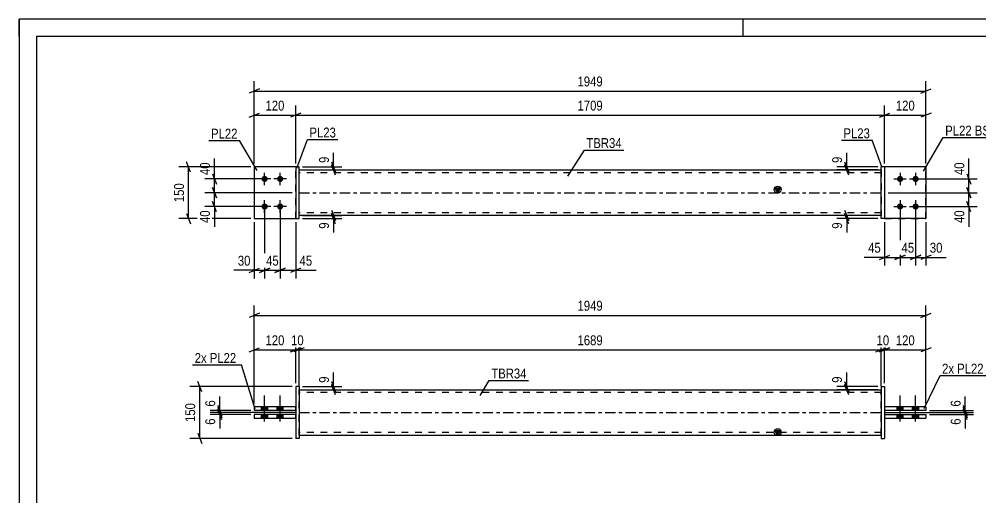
# Model space of a CAD drawing. Header units: millimetres. Extents: x 0 to 420, y 0 to 297.
# Drawn here: x 0 to 279, y 158.1 to 297 of the extents above; entities that cross this region are included whole.
import ezdxf

# ---------------------------------------------------------------- set-up
doc = ezdxf.new("R2010")
doc.units = ezdxf.units.MM
doc.linetypes.add('DXK_LINE_DOT2', pattern=[3.9198, 1.9599, -1.9599])
doc.linetypes.add('DXK_LINE_DOT3', pattern=[5.9187, 2.979, -0.9799, 0.9799, -0.9799])
doc.styles.add('Arial Narrow', font='ARIALN.TTF', dxfattribs={"height": 0.2})

# ---------------------------------------------------------------- blocks, each defined once
blk = doc.blocks.new('Unknown-489684044-1163')
at = {"color": 5, "linetype": 'Continuous'}
for p, q in [((420, 297), (0, 297)), ((0, 297), (0, 0)), ((0, 292), (0, 297)), ((210, 292), (210, 297)), ((415, 292), (5, 292)), ((5, 292), (5, 5))]:
    blk.add_line(p, q, dxfattribs=at)
blk = doc.blocks.new('Part-489684044-1448 - 1400')
at = {"color": 2, "linetype": 'Continuous'}
for p, q in [((80.2, 182.29), (68.2, 182.29)), ((68.2, 182.29), (68.2, 181.29)), ((80.2, 181.29), (80.2, 182.29)), ((68.2, 181.29), (80.2, 181.29))]:
    blk.add_line(p, q, dxfattribs=at)
blk = doc.blocks.new('Part-489684044-1456 - 1400')
at = {"color": 2, "linetype": 'Continuous'}
for p, q in [((263.06, 184.49), (251.06, 184.49)), ((251.06, 184.49), (251.06, 183.49)), ((263.06, 184.49), (263.06, 183.49)), ((263.06, 183.49), (251.06, 183.49))]:
    blk.add_line(p, q, dxfattribs=at)
blk = doc.blocks.new('Part-489684044-1476 - 1400')
at = {"linetype": 'Continuous'}
blk.add_hatch(color=2, dxfattribs=at).paths.add_polyline_path([(220.06, 176.29), (219.26, 177.69), (220.86, 177.69)])
at = {"color": 2, "linetype": 'Continuous'}
for p, q in [((81.2, 189.49), (250.06, 189.49)), ((81.2, 176.29), (250.06, 176.29)), ((220.06, 176.29), (219.26, 177.69)), ((219.26, 177.69), (220.86, 177.69)), ((220.86, 177.69), (220.06, 176.29))]:
    blk.add_line(p, q, dxfattribs=at)
at = {"color": 7, "linetype": 'DXK_LINE_DOT2'}
for p, q in [((81.2, 176.29), (81.2, 189.49)), ((250.06, 188.69), (81.2, 188.69)), ((250.06, 176.29), (250.06, 189.49)), ((250.06, 177.09), (81.2, 177.09))]:
    blk.add_line(p, q, dxfattribs=at)
at = {"color": 7, "linetype": 'DXK_LINE_DOT3'}
blk.add_line((81.2, 182.89), (250.06, 182.89), dxfattribs=at)
at = {"color": 2, "linetype": 'Continuous'}
blk.add_circle((220.06, 177.19), 1, dxfattribs=at)
blk = doc.blocks.new('Bolt-489684044-1413 - 1400')
at = {"linetype": 'Continuous'}
for points in [[(70.3, 183.49), (72.1, 183.49), (72.1, 184.49), (70.3, 184.49)], [(70.3, 183.49), (72.1, 183.49), (72.1, 184.49), (70.3, 184.49)], [(74.8, 183.49), (76.6, 183.49), (76.6, 184.49), (74.8, 184.49)], [(74.8, 183.49), (76.6, 183.49), (76.6, 184.49), (74.8, 184.49)], [(70.3, 181.29), (72.1, 181.29), (72.1, 182.29), (70.3, 182.29)], [(70.3, 181.29), (72.1, 181.29), (72.1, 182.29), (70.3, 182.29)], [(74.8, 181.29), (76.6, 181.29), (76.6, 182.29), (74.8, 182.29)], [(74.8, 181.29), (76.6, 181.29), (76.6, 182.29), (74.8, 182.29)]]:
    blk.add_hatch(color=1, dxfattribs=at).paths.add_polyline_path(points)
at = {"color": 1, "linetype": 'Continuous'}
for p, q in [((71.2, 180.29), (71.2, 187.79)), ((71.2, 180.29), (71.2, 187.79)), ((75.7, 180.29), (75.7, 187.79)), ((75.7, 180.29), (75.7, 187.79)), ((70.3, 183.49), (70.3, 184.49)), ((70.3, 183.49), (70.3, 184.49)), ((72.1, 183.49), (72.1, 184.49)), ((72.1, 183.49), (72.1, 184.49)), ((74.8, 183.49), (74.8, 184.49)), ((74.8, 183.49), (74.8, 184.49)), ((76.6, 183.49), (76.6, 184.49)), ((76.6, 183.49), (76.6, 184.49)), ((70.3, 181.29), (70.3, 182.29)), ((70.3, 181.29), (70.3, 182.29)), ((72.1, 181.29), (72.1, 182.29)), ((72.1, 181.29), (72.1, 182.29)), ((74.8, 181.29), (74.8, 182.29)), ((74.8, 181.29), (74.8, 182.29)), ((76.6, 181.29), (76.6, 182.29)), ((76.6, 181.29), (76.6, 182.29))]:
    blk.add_line(p, q, dxfattribs=at)
blk = doc.blocks.new('Bolt-489684044-1414 - 1400')
at = {"linetype": 'Continuous'}
for points in [[(256.46, 184.49), (254.66, 184.49), (254.66, 183.49), (256.46, 183.49)], [(256.46, 184.49), (254.66, 184.49), (254.66, 183.49), (256.46, 183.49)], [(260.96, 184.49), (259.16, 184.49), (259.16, 183.49), (260.96, 183.49)], [(260.96, 184.49), (259.16, 184.49), (259.16, 183.49), (260.96, 183.49)], [(256.46, 182.29), (254.66, 182.29), (254.66, 181.29), (256.46, 181.29)], [(256.46, 182.29), (254.66, 182.29), (254.66, 181.29), (256.46, 181.29)], [(260.96, 182.29), (259.16, 182.29), (259.16, 181.29), (260.96, 181.29)], [(260.96, 182.29), (259.16, 182.29), (259.16, 181.29), (260.96, 181.29)]]:
    blk.add_hatch(color=1, dxfattribs=at).paths.add_polyline_path(points)
at = {"color": 1, "linetype": 'Continuous'}
for p, q in [((255.56, 180.29), (255.56, 187.79)), ((255.56, 180.29), (255.56, 187.79)), ((260.06, 180.29), (260.06, 187.79)), ((260.06, 180.29), (260.06, 187.79)), ((254.66, 183.49), (254.66, 184.49)), ((254.66, 183.49), (254.66, 184.49)), ((256.46, 183.49), (256.46, 184.49)), ((256.46, 183.49), (256.46, 184.49)), ((259.16, 183.49), (259.16, 184.49)), ((259.16, 183.49), (259.16, 184.49)), ((260.96, 183.49), (260.96, 184.49)), ((260.96, 183.49), (260.96, 184.49)), ((254.66, 181.29), (254.66, 182.29)), ((254.66, 181.29), (254.66, 182.29)), ((256.46, 181.29), (256.46, 182.29)), ((256.46, 181.29), (256.46, 182.29)), ((259.16, 181.29), (259.16, 182.29)), ((259.16, 181.29), (259.16, 182.29)), ((260.96, 181.29), (260.96, 182.29)), ((260.96, 181.29), (260.96, 182.29))]:
    blk.add_line(p, q, dxfattribs=at)
blk = doc.blocks.new('Part-489684044-1417 - 1400')
at = {"color": 2, "linetype": 'Continuous'}
for p, q in [((81.2, 190.39), (80.2, 190.39)), ((80.2, 190.39), (80.2, 175.39)), ((81.2, 190.39), (81.2, 175.39)), ((81.2, 175.39), (80.2, 175.39))]:
    blk.add_line(p, q, dxfattribs=at)
blk = doc.blocks.new('Part-489684044-1451 - 1400')
at = {"color": 2, "linetype": 'Continuous'}
for p, q in [((250.06, 190.39), (250.06, 175.39)), ((250.06, 190.39), (251.06, 190.39)), ((251.06, 190.39), (251.06, 175.39)), ((250.06, 175.39), (251.06, 175.39))]:
    blk.add_line(p, q, dxfattribs=at)
blk = doc.blocks.new('Part-489684044-1443 - 1400')
at = {"color": 2, "linetype": 'Continuous'}
for p, q in [((80.2, 184.49), (68.2, 184.49)), ((68.2, 184.49), (68.2, 183.49)), ((80.2, 183.49), (80.2, 184.49)), ((80.2, 183.49), (68.2, 183.49))]:
    blk.add_line(p, q, dxfattribs=at)
blk = doc.blocks.new('Part-489684044-1461 - 1400')
at = {"color": 2, "linetype": 'Continuous'}
for p, q in [((251.06, 182.29), (251.06, 181.29)), ((251.06, 182.29), (263.06, 182.29)), ((263.06, 182.29), (263.06, 181.29)), ((251.06, 181.29), (263.06, 181.29))]:
    blk.add_line(p, q, dxfattribs=at)
blk = doc.blocks.new('Part-489684044-1706 - 1681')
at = {"color": 2, "linetype": 'Continuous'}
for p, q in [((80.2, 254.16), (68.2, 254.16)), ((68.2, 254.16), (68.2, 239.16)), ((68.2, 239.16), (80.2, 239.16))]:
    blk.add_line(p, q, dxfattribs=at)
at = {"color": 7, "linetype": 'DXK_LINE_DOT2'}
blk.add_line((80.2, 239.16), (80.2, 254.16), dxfattribs=at)
blk = doc.blocks.new('Part-489684044-1747 - 1681')
at = {"linetype": 'Continuous'}
blk.add_hatch(color=2, dxfattribs=at).paths.add_polyline_path([(220.06, 246.66), (219.26, 248.06), (220.86, 248.06)])
at = {"color": 2, "linetype": 'Continuous'}
for p, q in [((81.2, 253.26), (250.06, 253.26)), ((220.06, 246.66), (219.26, 248.06)), ((219.26, 248.06), (220.86, 248.06)), ((220.86, 248.06), (220.06, 246.66)), ((250.06, 240.06), (81.2, 240.06))]:
    blk.add_line(p, q, dxfattribs=at)
at = {"color": 7, "linetype": 'DXK_LINE_DOT2'}
for p, q in [((81.2, 240.06), (81.2, 253.26)), ((250.06, 252.46), (81.2, 252.46)), ((250.06, 253.26), (250.06, 240.06)), ((250.06, 240.86), (81.2, 240.86))]:
    blk.add_line(p, q, dxfattribs=at)
at = {"color": 7, "linetype": 'DXK_LINE_DOT3'}
blk.add_line((81.2, 246.66), (250.06, 246.66), dxfattribs=at)
at = {"color": 2, "linetype": 'Continuous'}
blk.add_circle((220.06, 247.56), 1, dxfattribs=at)
blk = doc.blocks.new('Part-489684044-1701 - 1681')
at = {"color": 2, "linetype": 'Continuous'}
for p, q in [((81.2, 254.16), (80.2, 254.16)), ((80.2, 254.16), (80.2, 239.16)), ((81.2, 239.16), (81.2, 254.16)), ((80.2, 239.16), (81.2, 239.16))]:
    blk.add_line(p, q, dxfattribs=at)
blk = doc.blocks.new('Bolt-489684044-1685 - 1681')
at = {"linetype": 'Continuous'}
for points in [[(71.2, 249.76, -1), (71.2, 251.56, -1)], [(75.7, 249.76, -1), (75.7, 251.56, -1)], [(71.2, 241.76, -1), (71.2, 243.56, -1)], [(75.7, 241.76, -1), (75.7, 243.56, -1)]]:
    blk.add_hatch(color=1, dxfattribs=at).paths.add_polyline_path(points)
at = {"color": 1, "linetype": 'Continuous'}
for p, q in [((71.2, 248.86), (71.2, 252.46)), ((75.7, 248.86), (75.7, 252.46)), ((73, 250.66), (69.4, 250.66)), ((77.5, 250.66), (73.9, 250.66)), ((71.2, 240.86), (71.2, 244.46)), ((75.7, 240.86), (75.7, 244.46)), ((73, 242.66), (69.4, 242.66)), ((77.5, 242.66), (73.9, 242.66))]:
    blk.add_line(p, q, dxfattribs=at)
blk = doc.blocks.new('Bolt-489684044-1686 - 1681')
at = {"linetype": 'Continuous'}
for points in [[(255.56, 251.56, -1), (255.56, 249.76, -1)], [(260.06, 251.56, -1), (260.06, 249.76, -1)], [(255.56, 243.56, -1), (255.56, 241.76, -1)], [(260.06, 243.56, -1), (260.06, 241.76, -1)]]:
    blk.add_hatch(color=1, dxfattribs=at).paths.add_polyline_path(points)
at = {"color": 1, "linetype": 'Continuous'}
for p, q in [((255.56, 252.46), (255.56, 248.86)), ((260.06, 252.46), (260.06, 248.86)), ((253.76, 250.66), (257.36, 250.66)), ((258.26, 250.66), (261.86, 250.66)), ((255.56, 244.46), (255.56, 240.86)), ((260.06, 244.46), (260.06, 240.86)), ((253.76, 242.66), (257.36, 242.66)), ((258.26, 242.66), (261.86, 242.66))]:
    blk.add_line(p, q, dxfattribs=at)
blk = doc.blocks.new('Part-489684044-1707 - 1681')
at = {"color": 7, "linetype": 'DXK_LINE_DOT2'}
for p, q in [((80.2, 254.16), (68.2, 254.16)), ((68.2, 254.16), (68.2, 239.16)), ((80.2, 239.16), (80.2, 254.16)), ((68.2, 239.16), (80.2, 239.16))]:
    blk.add_line(p, q, dxfattribs=at)
blk = doc.blocks.new('Part-489684044-1712 - 1681')
at = {"color": 2, "linetype": 'Continuous'}
for p, q in [((251.06, 254.16), (250.06, 254.16)), ((250.06, 239.16), (250.06, 254.16)), ((251.06, 254.16), (251.06, 239.16)), ((251.06, 239.16), (250.06, 239.16))]:
    blk.add_line(p, q, dxfattribs=at)
blk = doc.blocks.new('Part-489684044-1737 - 1681')
at = {"color": 2, "linetype": 'Continuous'}
for p, q in [((263.06, 254.16), (251.06, 254.16)), ((263.06, 254.16), (263.06, 239.16)), ((263.06, 239.16), (251.06, 239.16))]:
    blk.add_line(p, q, dxfattribs=at)
at = {"color": 7, "linetype": 'DXK_LINE_DOT2'}
blk.add_line((251.06, 254.16), (251.06, 239.16), dxfattribs=at)
blk = doc.blocks.new('Part-489684044-1742 - 1681')
at = {"color": 7, "linetype": 'DXK_LINE_DOT2'}
for p, q in [((263.06, 254.16), (251.06, 254.16)), ((251.06, 254.16), (251.06, 239.16)), ((263.06, 239.16), (263.06, 254.16)), ((251.06, 239.16), (263.06, 239.16))]:
    blk.add_line(p, q, dxfattribs=at)
blk = doc.blocks.new('StraightDimension-489684044-1537 - 1400')
at = {"color": 7, "linetype": 'Continuous'}
for p, q in [((68.2, 185.49), (68.2, 203.91)), ((80.2, 191.39), (80.2, 203.91)), ((66.7, 200.46), (69.7, 201.66)), ((68.2, 201.06), (80.2, 201.06)), ((81.7, 201.66), (78.7, 200.46))]:
    blk.add_line(p, q, dxfattribs=at)
at = {"color": 0}
blk.add_wipeout([(77.54, 201.81), (77.54, 206.01), (70.85, 206.01), (70.85, 201.81)], dxfattribs=at)
at = {"color": 3, "style": 'Arial Narrow'}
blk.add_text('120', height=2.863, dxfattribs=at).set_placement((71.45, 202.41))
blk = doc.blocks.new('StraightDimension-489684044-1602 - 1400')
at = {"color": 7, "linetype": 'Continuous'}
for p, q in [((273.86, 184.39), (275.06, 181.39)), ((251.06, 182.89), (276.86, 182.89)), ((264.06, 182.29), (276.86, 182.29)), ((275.06, 180.79), (273.86, 183.79)), ((274.46, 182.29), (274.46, 182.89))]:
    blk.add_line(p, q, dxfattribs=at)
at = {"color": 0}
blk.add_wipeout([(273.71, 181.76), (269.51, 181.76), (269.51, 178.73), (273.71, 178.73)], dxfattribs=at)
at = {"color": 7, "linetype": 'Continuous'}
blk.add_line((274.46, 182.29), (274.46, 178.21), dxfattribs=at)
blk.add_line((274.46, 182.29), (274.46, 178.21), dxfattribs=at)
at = {"color": 3, "style": 'Arial Narrow'}
blk.add_text('6', height=2.86, rotation=90.0002, dxfattribs=at).set_placement((273.11, 179.33))
blk = doc.blocks.new('StraightDimension-489684044-1485 - 1400')
at = {"color": 7, "linetype": 'Continuous'}
for p, q in [((82.2, 190.39), (93.6, 190.39)), ((90.6, 191.89), (91.8, 188.89)), ((91.8, 187.99), (90.6, 190.99)), ((91.2, 189.49), (91.2, 190.39)), ((82.2, 189.49), (93.6, 189.49))]:
    blk.add_line(p, q, dxfattribs=at)
at = {"color": 0}
blk.add_wipeout([(90.45, 193.94), (86.25, 193.94), (86.25, 190.91), (90.45, 190.91)], dxfattribs=at)
at = {"color": 7, "linetype": 'Continuous'}
blk.add_line((91.2, 190.39), (91.2, 194.46), dxfattribs=at)
blk.add_line((91.2, 190.39), (91.2, 194.46), dxfattribs=at)
at = {"color": 3, "style": 'Arial Narrow'}
blk.add_text('9', height=2.86, rotation=90.0002, dxfattribs=at).set_placement((89.85, 191.51))
blk = doc.blocks.new('StraightDimension-489684044-1501 - 1400')
at = {"color": 7, "linetype": 'Continuous'}
for p, q in [((251.06, 191.39), (251.06, 203.91)), ((263.06, 185.49), (263.06, 203.91)), ((249.56, 200.46), (252.56, 201.66)), ((251.06, 201.06), (263.06, 201.06)), ((264.56, 201.66), (261.56, 200.46))]:
    blk.add_line(p, q, dxfattribs=at)
at = {"color": 0}
blk.add_wipeout([(260.4, 201.81), (260.4, 206.01), (253.72, 206.01), (253.72, 201.81)], dxfattribs=at)
at = {"color": 3, "style": 'Arial Narrow'}
blk.add_text('120', height=2.863, dxfattribs=at).set_placement((254.32, 202.41))
blk = doc.blocks.new('StraightDimension-489684044-1517 - 1400')
at = {"color": 7, "linetype": 'Continuous'}
for p, q in [((81.2, 190.49), (81.2, 203.91)), ((250.06, 190.49), (250.06, 203.91)), ((82.7, 201.66), (79.7, 200.46)), ((81.2, 201.06), (250.06, 201.06)), ((248.56, 200.46), (251.56, 201.66))]:
    blk.add_line(p, q, dxfattribs=at)
at = {"color": 0}
blk.add_wipeout([(169.88, 201.81), (169.88, 206.01), (161.37, 206.01), (161.37, 201.81)], dxfattribs=at)
at = {"color": 3, "style": 'Arial Narrow'}
blk.add_text('1689', height=2.863, dxfattribs=at).set_placement((161.97, 202.41))
blk = doc.blocks.new('StraightDimension-489684044-1527 - 1400')
at = {"color": 7, "linetype": 'Continuous'}
for p, q in [((80.2, 191.39), (80.2, 203.91)), ((81.2, 190.49), (81.2, 203.91)), ((78.7, 200.46), (81.7, 201.66)), ((82.7, 201.66), (79.7, 200.46)), ((80.2, 201.06), (81.2, 201.06))]:
    blk.add_line(p, q, dxfattribs=at)
at = {"color": 0}
blk.add_wipeout([(83.12, 201.81), (83.12, 206.01), (78.27, 206.01), (78.27, 201.81)], dxfattribs=at)
at = {"color": 3, "style": 'Arial Narrow'}
blk.add_text('10', height=2.863, dxfattribs=at).set_placement((78.87, 202.41))
blk = doc.blocks.new('StraightDimension-489684044-1547 - 1400')
at = {"color": 7, "linetype": 'Continuous'}
for p, q in [((250.06, 190.49), (250.06, 203.91)), ((251.06, 191.39), (251.06, 203.91)), ((248.56, 200.46), (251.56, 201.66)), ((252.56, 201.66), (249.56, 200.46)), ((250.06, 201.06), (251.06, 201.06))]:
    blk.add_line(p, q, dxfattribs=at)
at = {"color": 0}
blk.add_wipeout([(252.99, 201.81), (252.99, 206.01), (248.13, 206.01), (248.13, 201.81)], dxfattribs=at)
at = {"color": 3, "style": 'Arial Narrow'}
blk.add_text('10', height=2.863, dxfattribs=at).set_placement((248.73, 202.41))
blk = doc.blocks.new('StraightDimension-489684044-1558 - 1400')
at = {"color": 7, "linetype": 'Continuous'}
for p, q in [((57.6, 184.39), (58.8, 181.39)), ((80.2, 182.89), (55.35, 182.89)), ((67.2, 182.29), (55.35, 182.29)), ((58.8, 180.79), (57.6, 183.79)), ((58.2, 182.29), (58.2, 182.89))]:
    blk.add_line(p, q, dxfattribs=at)
at = {"color": 0}
blk.add_wipeout([(57.45, 181.76), (53.25, 181.76), (53.25, 178.73), (57.45, 178.73)], dxfattribs=at)
at = {"color": 7, "linetype": 'Continuous'}
blk.add_line((58.2, 182.29), (58.2, 178.21), dxfattribs=at)
blk.add_line((58.2, 182.29), (58.2, 178.21), dxfattribs=at)
at = {"color": 3, "style": 'Arial Narrow'}
blk.add_text('6', height=2.86, rotation=90.0002, dxfattribs=at).set_placement((56.85, 179.33))
blk = doc.blocks.new('StraightDimension-489684044-1574 - 1400')
at = {"color": 7, "linetype": 'Continuous'}
for p, q in [((57.6, 184.99), (58.8, 181.99)), ((58.8, 181.39), (57.6, 184.39)), ((67.2, 183.49), (55.35, 183.49)), ((80.2, 182.89), (55.35, 182.89)), ((58.2, 182.89), (58.2, 183.49))]:
    blk.add_line(p, q, dxfattribs=at)
at = {"color": 0}
blk.add_wipeout([(57.45, 187.04), (53.25, 187.04), (53.25, 184.01), (57.45, 184.01)], dxfattribs=at)
at = {"color": 7, "linetype": 'Continuous'}
blk.add_line((58.2, 183.49), (58.2, 187.56), dxfattribs=at)
blk.add_line((58.2, 183.49), (58.2, 187.56), dxfattribs=at)
at = {"color": 3, "style": 'Arial Narrow'}
blk.add_text('6', height=2.86, rotation=90.0002, dxfattribs=at).set_placement((56.85, 184.61))
blk = doc.blocks.new('StraightDimension-489684044-1591 - 1400')
at = {"color": 7, "linetype": 'Continuous'}
for p, q in [((68.2, 185.49), (68.2, 213.93)), ((263.06, 185.49), (263.06, 213.93)), ((69.7, 211.68), (66.7, 210.48)), ((68.2, 211.08), (263.06, 211.08)), ((261.56, 210.48), (264.56, 211.68))]:
    blk.add_line(p, q, dxfattribs=at)
at = {"color": 0}
blk.add_wipeout([(169.88, 211.83), (169.88, 216.03), (161.37, 216.03), (161.37, 211.83)], dxfattribs=at)
at = {"color": 3, "style": 'Arial Narrow'}
blk.add_text('1949', height=2.863, dxfattribs=at).set_placement((161.97, 212.43))
blk = doc.blocks.new('StraightDimension-489684044-1618 - 1400')
at = {"color": 7, "linetype": 'Continuous'}
for p, q in [((273.86, 184.99), (275.06, 181.99)), ((275.06, 181.39), (273.86, 184.39)), ((251.06, 182.89), (276.86, 182.89)), ((264.06, 183.49), (276.86, 183.49)), ((274.46, 182.89), (274.46, 183.49))]:
    blk.add_line(p, q, dxfattribs=at)
at = {"color": 0}
blk.add_wipeout([(273.71, 187.04), (269.51, 187.04), (269.51, 184.01), (273.71, 184.01)], dxfattribs=at)
at = {"color": 7, "linetype": 'Continuous'}
blk.add_line((274.46, 183.49), (274.46, 187.56), dxfattribs=at)
blk.add_line((274.46, 183.49), (274.46, 187.56), dxfattribs=at)
at = {"color": 3, "style": 'Arial Narrow'}
blk.add_text('6', height=2.86, rotation=90.0002, dxfattribs=at).set_placement((273.11, 184.61))
blk = doc.blocks.new('StraightDimension-489684044-1635 - 1400')
at = {"color": 7, "linetype": 'Continuous'}
for p, q in [((249.06, 190.39), (237.21, 190.39)), ((239.46, 191.89), (240.66, 188.89)), ((240.66, 187.99), (239.46, 190.99)), ((240.06, 189.49), (240.06, 190.39)), ((249.06, 189.49), (237.21, 189.49))]:
    blk.add_line(p, q, dxfattribs=at)
at = {"color": 0}
blk.add_wipeout([(239.31, 193.94), (235.11, 193.94), (235.11, 190.91), (239.31, 190.91)], dxfattribs=at)
at = {"color": 7, "linetype": 'Continuous'}
blk.add_line((240.06, 190.39), (240.06, 194.46), dxfattribs=at)
blk.add_line((240.06, 190.39), (240.06, 194.46), dxfattribs=at)
at = {"color": 3, "style": 'Arial Narrow'}
blk.add_text('9', height=2.86, rotation=90.0002, dxfattribs=at).set_placement((238.71, 191.51))
blk = doc.blocks.new('StraightDimension-489684044-3446 - 1400')
at = {"color": 7, "linetype": 'Continuous'}
for p, q in [((79.2, 190.39), (49.53, 190.39)), ((52.98, 188.89), (51.78, 191.89)), ((52.38, 175.39), (52.38, 190.39)), ((51.78, 176.89), (52.98, 173.89)), ((79.2, 175.39), (49.53, 175.39))]:
    blk.add_line(p, q, dxfattribs=at)
at = {"color": 0}
blk.add_wipeout([(51.63, 186.23), (47.43, 186.23), (47.43, 179.54), (51.63, 179.54)], dxfattribs=at)
at = {"color": 3, "style": 'Arial Narrow'}
blk.add_text('150', height=2.863, rotation=90.0002, dxfattribs=at).set_placement((51.03, 180.14))
blk = doc.blocks.new('StraightDimension-489684044-1857 - 1681')
at = {"color": 7, "linetype": 'Continuous'}
for p, q in [((56.05, 252.16), (57.25, 249.16)), ((70.2, 250.66), (53.8, 250.66)), ((56.65, 246.66), (56.65, 250.66)), ((79.2, 246.66), (53.8, 246.66)), ((57.25, 245.16), (56.05, 248.16))]:
    blk.add_line(p, q, dxfattribs=at)
at = {"color": 0}
blk.add_wipeout([(55.9, 256.04), (51.7, 256.04), (51.7, 251.19), (55.9, 251.19)], dxfattribs=at)
at = {"color": 7, "linetype": 'Continuous'}
blk.add_line((56.65, 250.66), (56.65, 256.57), dxfattribs=at)
blk.add_line((56.65, 250.66), (56.65, 256.57), dxfattribs=at)
at = {"color": 3, "style": 'Arial Narrow'}
blk.add_text('40', height=2.863, rotation=90.0002, dxfattribs=at).set_placement((55.3, 251.79))
blk = doc.blocks.new('StraightDimension-489684044-1750 - 1681')
at = {"color": 7, "linetype": 'Continuous'}
for p, q in [((255.56, 241.66), (255.56, 225.51)), ((251.06, 238.16), (251.06, 225.51)), ((249.56, 227.31), (252.56, 228.51)), ((251.06, 227.91), (255.56, 227.91)), ((257.06, 228.51), (254.06, 227.31))]:
    blk.add_line(p, q, dxfattribs=at)
at = {"color": 0}
blk.add_wipeout([(250.53, 228.66), (250.53, 232.86), (245.68, 232.86), (245.68, 228.66)], dxfattribs=at)
at = {"color": 7, "linetype": 'Continuous'}
blk.add_line((251.06, 227.91), (245.15, 227.91), dxfattribs=at)
blk.add_line((251.06, 227.91), (245.15, 227.91), dxfattribs=at)
at = {"color": 3, "style": 'Arial Narrow'}
blk.add_text('45', height=2.863, dxfattribs=at).set_placement((246.28, 229.26))
blk = doc.blocks.new('StraightDimension-489684044-1772 - 1681')
at = {"color": 7, "linetype": 'Continuous'}
for p, q in [((255.56, 241.66), (255.56, 225.51)), ((260.06, 241.66), (260.06, 225.51)), ((254.06, 227.31), (257.06, 228.51)), ((255.56, 227.91), (260.06, 227.91)), ((261.56, 228.51), (258.56, 227.31))]:
    blk.add_line(p, q, dxfattribs=at)
at = {"color": 0}
blk.add_wipeout([(260.24, 228.66), (260.24, 232.86), (255.38, 232.86), (255.38, 228.66)], dxfattribs=at)
at = {"color": 3, "style": 'Arial Narrow'}
blk.add_text('45', height=2.863, dxfattribs=at).set_placement((255.98, 229.26))
blk = doc.blocks.new('StraightDimension-489684044-2749 - 1681')
at = {"color": 7, "linetype": 'Continuous'}
for p, q in [((249.06, 254.16), (237.21, 254.16)), ((239.46, 255.66), (240.66, 252.66)), ((240.66, 251.76), (239.46, 254.76)), ((240.06, 253.26), (240.06, 254.16)), ((249.06, 253.26), (237.21, 253.26))]:
    blk.add_line(p, q, dxfattribs=at)
at = {"color": 0}
blk.add_wipeout([(239.31, 257.72), (235.11, 257.72), (235.11, 254.69), (239.31, 254.69)], dxfattribs=at)
at = {"color": 7, "linetype": 'Continuous'}
blk.add_line((240.06, 254.16), (240.06, 258.24), dxfattribs=at)
blk.add_line((240.06, 254.16), (240.06, 258.24), dxfattribs=at)
at = {"color": 3, "style": 'Arial Narrow'}
blk.add_text('9', height=2.86, rotation=90.0002, dxfattribs=at).set_placement((238.71, 255.29))
blk = doc.blocks.new('StraightDimension-489684044-3426 - 1681')
at = {"color": 7, "linetype": 'Continuous'}
for p, q in [((67.2, 254.16), (46.28, 254.16)), ((49.73, 252.66), (48.53, 255.66)), ((49.13, 239.16), (49.13, 254.16)), ((48.53, 240.66), (49.73, 237.66)), ((67.2, 239.16), (46.28, 239.16))]:
    blk.add_line(p, q, dxfattribs=at)
at = {"color": 0}
blk.add_wipeout([(48.38, 250.01), (44.18, 250.01), (44.18, 243.32), (48.38, 243.32)], dxfattribs=at)
at = {"color": 3, "style": 'Arial Narrow'}
blk.add_text('150', height=2.863, rotation=90.0002, dxfattribs=at).set_placement((47.78, 243.92))
blk = doc.blocks.new('StraightDimension-489684044-1788 - 1681')
at = {"color": 7, "linetype": 'Continuous'}
for p, q in [((260.06, 241.66), (260.06, 225.51)), ((263.06, 238.16), (263.06, 225.51)), ((258.56, 227.31), (261.56, 228.51)), ((260.06, 227.91), (263.06, 227.91)), ((264.56, 228.51), (261.56, 227.31))]:
    blk.add_line(p, q, dxfattribs=at)
at = {"color": 0}
blk.add_wipeout([(268.44, 228.66), (268.44, 232.86), (263.58, 232.86), (263.58, 228.66)], dxfattribs=at)
at = {"color": 7, "linetype": 'Continuous'}
blk.add_line((263.06, 227.91), (268.97, 227.91), dxfattribs=at)
blk.add_line((263.06, 227.91), (268.97, 227.91), dxfattribs=at)
at = {"color": 3, "style": 'Arial Narrow'}
blk.add_text('30', height=2.863, dxfattribs=at).set_placement((264.18, 229.26))
blk = doc.blocks.new('StraightDimension-489684044-1808 - 1681')
at = {"color": 7, "linetype": 'Continuous'}
for p, q in [((252.06, 246.66), (277.92, 246.66)), ((274.92, 248.16), (276.12, 245.16)), ((275.52, 242.66), (275.52, 246.66)), ((276.12, 241.16), (274.92, 244.16)), ((261.06, 242.66), (277.92, 242.66))]:
    blk.add_line(p, q, dxfattribs=at)
at = {"color": 0}
blk.add_wipeout([(274.77, 242.14), (270.57, 242.14), (270.57, 237.28), (274.77, 237.28)], dxfattribs=at)
at = {"color": 7, "linetype": 'Continuous'}
blk.add_line((275.52, 242.66), (275.52, 236.76), dxfattribs=at)
blk.add_line((275.52, 242.66), (275.52, 236.76), dxfattribs=at)
at = {"color": 3, "style": 'Arial Narrow'}
blk.add_text('40', height=2.863, rotation=90.0002, dxfattribs=at).set_placement((274.17, 237.88))
blk = doc.blocks.new('StraightDimension-489684044-1817 - 1681')
at = {"color": 7, "linetype": 'Continuous'}
for p, q in [((274.92, 252.16), (276.12, 249.16)), ((261.06, 250.66), (277.92, 250.66)), ((275.52, 246.66), (275.52, 250.66)), ((252.06, 246.66), (277.92, 246.66)), ((276.12, 245.16), (274.92, 248.16))]:
    blk.add_line(p, q, dxfattribs=at)
at = {"color": 0}
blk.add_wipeout([(274.77, 256.04), (270.57, 256.04), (270.57, 251.19), (274.77, 251.19)], dxfattribs=at)
at = {"color": 7, "linetype": 'Continuous'}
blk.add_line((275.52, 250.66), (275.52, 256.57), dxfattribs=at)
blk.add_line((275.52, 250.66), (275.52, 256.57), dxfattribs=at)
at = {"color": 3, "style": 'Arial Narrow'}
blk.add_text('40', height=2.863, rotation=90.0002, dxfattribs=at).set_placement((274.17, 251.79))
blk = doc.blocks.new('StraightDimension-489684044-1848 - 1681')
at = {"color": 7, "linetype": 'Continuous'}
for p, q in [((79.2, 246.66), (53.8, 246.66)), ((56.05, 248.16), (57.25, 245.16)), ((56.65, 242.66), (56.65, 246.66)), ((57.25, 241.16), (56.05, 244.16)), ((70.2, 242.66), (53.8, 242.66))]:
    blk.add_line(p, q, dxfattribs=at)
at = {"color": 0}
blk.add_wipeout([(55.9, 242.14), (51.7, 242.14), (51.7, 237.28), (55.9, 237.28)], dxfattribs=at)
at = {"color": 7, "linetype": 'Continuous'}
blk.add_line((56.65, 242.66), (56.65, 236.76), dxfattribs=at)
blk.add_line((56.65, 242.66), (56.65, 236.76), dxfattribs=at)
at = {"color": 3, "style": 'Arial Narrow'}
blk.add_text('40', height=2.863, rotation=90.0002, dxfattribs=at).set_placement((55.3, 237.88))
blk = doc.blocks.new('StraightDimension-489684044-1874 - 1681')
at = {"color": 7, "linetype": 'Continuous'}
for p, q in [((71.2, 241.66), (71.2, 221.76)), ((68.2, 238.16), (68.2, 221.76)), ((66.7, 223.56), (69.7, 224.76)), ((68.2, 224.16), (71.2, 224.16)), ((72.7, 224.76), (69.7, 223.56))]:
    blk.add_line(p, q, dxfattribs=at)
at = {"color": 0}
blk.add_wipeout([(67.67, 224.91), (67.67, 229.11), (62.82, 229.11), (62.82, 224.91)], dxfattribs=at)
at = {"color": 7, "linetype": 'Continuous'}
blk.add_line((68.2, 224.16), (62.29, 224.16), dxfattribs=at)
blk.add_line((68.2, 224.16), (62.29, 224.16), dxfattribs=at)
at = {"color": 3, "style": 'Arial Narrow'}
blk.add_text('30', height=2.863, dxfattribs=at).set_placement((63.42, 225.51))
blk = doc.blocks.new('StraightDimension-489684044-1893 - 1681')
at = {"color": 7, "linetype": 'Continuous'}
for p, q in [((71.2, 241.66), (71.2, 221.76)), ((75.7, 241.66), (75.7, 221.76)), ((69.7, 223.56), (72.7, 224.76)), ((71.2, 224.16), (75.7, 224.16)), ((77.2, 224.76), (74.2, 223.56))]:
    blk.add_line(p, q, dxfattribs=at)
at = {"color": 0}
blk.add_wipeout([(75.87, 224.91), (75.87, 229.11), (71.02, 229.11), (71.02, 224.91)], dxfattribs=at)
at = {"color": 3, "style": 'Arial Narrow'}
blk.add_text('45', height=2.863, dxfattribs=at).set_placement((71.62, 225.51))
blk = doc.blocks.new('StraightDimension-489684044-1909 - 1681')
at = {"color": 7, "linetype": 'Continuous'}
for p, q in [((75.7, 241.66), (75.7, 221.76)), ((80.2, 238.16), (80.2, 221.76)), ((74.2, 223.56), (77.2, 224.76)), ((75.7, 224.16), (80.2, 224.16)), ((81.7, 224.76), (78.7, 223.56))]:
    blk.add_line(p, q, dxfattribs=at)
at = {"color": 0}
blk.add_wipeout([(85.58, 224.91), (85.58, 229.11), (80.72, 229.11), (80.72, 224.91)], dxfattribs=at)
at = {"color": 7, "linetype": 'Continuous'}
blk.add_line((80.2, 224.16), (86.1, 224.16), dxfattribs=at)
blk.add_line((80.2, 224.16), (86.1, 224.16), dxfattribs=at)
at = {"color": 3, "style": 'Arial Narrow'}
blk.add_text('45', height=2.863, dxfattribs=at).set_placement((81.32, 225.51))
blk = doc.blocks.new('StraightDimension-489684044-1932 - 1681')
at = {"color": 7, "linetype": 'Continuous'}
for p, q in [((68.2, 255.16), (68.2, 279.01)), ((263.06, 255.16), (263.06, 279.01)), ((69.7, 276.76), (66.7, 275.56)), ((261.56, 275.56), (264.56, 276.76)), ((68.2, 276.16), (263.06, 276.16))]:
    blk.add_line(p, q, dxfattribs=at)
at = {"color": 0}
blk.add_wipeout([(169.88, 276.91), (169.88, 281.11), (161.37, 281.11), (161.37, 276.91)], dxfattribs=at)
at = {"color": 3, "style": 'Arial Narrow'}
blk.add_text('1949', height=2.863, dxfattribs=at).set_placement((161.97, 277.51))
blk = doc.blocks.new('StraightDimension-489684044-1952 - 1681')
at = {"color": 7, "linetype": 'Continuous'}
for p, q in [((68.2, 255.16), (68.2, 272.01)), ((80.2, 255.16), (80.2, 272.01)), ((66.7, 268.56), (69.7, 269.76)), ((68.2, 269.16), (80.2, 269.16)), ((81.7, 269.76), (78.7, 268.56))]:
    blk.add_line(p, q, dxfattribs=at)
at = {"color": 0}
blk.add_wipeout([(77.54, 269.91), (77.54, 274.11), (70.85, 274.11), (70.85, 269.91)], dxfattribs=at)
at = {"color": 3, "style": 'Arial Narrow'}
blk.add_text('120', height=2.863, dxfattribs=at).set_placement((71.45, 270.51))
blk = doc.blocks.new('StraightDimension-489684044-1974 - 1681')
at = {"color": 7, "linetype": 'Continuous'}
for p, q in [((80.2, 255.16), (80.2, 272.01)), ((251.06, 255.16), (251.06, 272.01)), ((81.7, 269.76), (78.7, 268.56)), ((80.2, 269.16), (251.06, 269.16)), ((249.56, 268.56), (252.56, 269.76))]:
    blk.add_line(p, q, dxfattribs=at)
at = {"color": 0}
blk.add_wipeout([(169.88, 269.91), (169.88, 274.11), (161.37, 274.11), (161.37, 269.91)], dxfattribs=at)
at = {"color": 3, "style": 'Arial Narrow'}
blk.add_text('1709', height=2.863, dxfattribs=at).set_placement((161.97, 270.51))
blk = doc.blocks.new('StraightDimension-489684044-1999 - 1681')
at = {"color": 7, "linetype": 'Continuous'}
for p, q in [((251.06, 255.16), (251.06, 272.01)), ((263.06, 255.16), (263.06, 272.01)), ((249.56, 268.56), (252.56, 269.76)), ((251.06, 269.16), (263.06, 269.16)), ((264.56, 269.76), (261.56, 268.56))]:
    blk.add_line(p, q, dxfattribs=at)
at = {"color": 0}
blk.add_wipeout([(260.4, 269.91), (260.4, 274.11), (253.72, 274.11), (253.72, 269.91)], dxfattribs=at)
at = {"color": 3, "style": 'Arial Narrow'}
blk.add_text('120', height=2.863, dxfattribs=at).set_placement((254.32, 270.51))
blk = doc.blocks.new('StraightDimension-489684044-2728 - 1681')
at = {"color": 7, "linetype": 'Continuous'}
for p, q in [((82.2, 254.16), (93.6, 254.16)), ((90.6, 255.66), (91.8, 252.66)), ((91.8, 251.76), (90.6, 254.76)), ((91.2, 253.26), (91.2, 254.16)), ((82.2, 253.26), (93.6, 253.26))]:
    blk.add_line(p, q, dxfattribs=at)
at = {"color": 0}
blk.add_wipeout([(90.45, 257.72), (86.25, 257.72), (86.25, 254.69), (90.45, 254.69)], dxfattribs=at)
at = {"color": 7, "linetype": 'Continuous'}
blk.add_line((91.2, 254.16), (91.2, 258.24), dxfattribs=at)
blk.add_line((91.2, 254.16), (91.2, 258.24), dxfattribs=at)
at = {"color": 3, "style": 'Arial Narrow'}
blk.add_text('9', height=2.86, rotation=90.0002, dxfattribs=at).set_placement((89.85, 255.29))
blk = doc.blocks.new('StraightDimension-489684044-2735 - 1681')
at = {"color": 7, "linetype": 'Continuous'}
for p, q in [((82.2, 240.06), (93.6, 240.06)), ((90.6, 241.56), (91.8, 238.56)), ((91.8, 237.66), (90.6, 240.66)), ((91.2, 239.16), (91.2, 240.06)), ((82.2, 239.16), (93.6, 239.16))]:
    blk.add_line(p, q, dxfattribs=at)
at = {"color": 0}
blk.add_wipeout([(90.45, 238.64), (86.25, 238.64), (86.25, 235.61), (90.45, 235.61)], dxfattribs=at)
at = {"color": 7, "linetype": 'Continuous'}
blk.add_line((91.2, 239.16), (91.2, 235.08), dxfattribs=at)
blk.add_line((91.2, 239.16), (91.2, 235.08), dxfattribs=at)
at = {"color": 3, "style": 'Arial Narrow'}
blk.add_text('9', height=2.86, rotation=90.0002, dxfattribs=at).set_placement((89.85, 236.21))
blk = doc.blocks.new('StraightDimension-489684044-2742 - 1681')
at = {"color": 7, "linetype": 'Continuous'}
for p, q in [((249.06, 240.06), (237.21, 240.06)), ((239.46, 241.56), (240.66, 238.56)), ((240.66, 237.66), (239.46, 240.66)), ((240.06, 239.16), (240.06, 240.06)), ((249.06, 239.16), (237.21, 239.16))]:
    blk.add_line(p, q, dxfattribs=at)
at = {"color": 0}
blk.add_wipeout([(239.31, 238.64), (235.11, 238.64), (235.11, 235.61), (239.31, 235.61)], dxfattribs=at)
at = {"color": 7, "linetype": 'Continuous'}
blk.add_line((240.06, 239.16), (240.06, 235.08), dxfattribs=at)
blk.add_line((240.06, 239.16), (240.06, 235.08), dxfattribs=at)
at = {"color": 3, "style": 'Arial Narrow'}
blk.add_text('9', height=2.86, rotation=90.0002, dxfattribs=at).set_placement((238.71, 236.21))
blk = doc.blocks.new('Mark-489684044-1472 - 1400')
at = {"color": 0}
blk.add_wipeout([(147.19, 192.77), (147.19, 195.77), (136.96, 195.77), (136.96, 192.77)], dxfattribs=at)
blk.add_wipeout([(147.19, 192.77), (147.19, 195.77), (136.96, 195.77), (136.96, 192.77)], dxfattribs=at)
at = {"color": 30, "linetype": 'Continuous'}
for p, q in [((133.77, 187.85), (136.36, 192.17)), ((136.36, 192.17), (147.79, 192.17))]:
    blk.add_line(p, q, dxfattribs=at)
at = {"color": 3, "style": 'Arial Narrow'}
blk.add_text('TBR34', height=2.863, dxfattribs=at).set_placement((136.96, 192.77))
blk = doc.blocks.new('MarkSet-489684044-1666 - 1400')
at = {"color": 30, "linetype": 'Continuous'}
blk.add_line((68.48, 183.82), (64.45, 196.69), dxfattribs=at)
at = {"color": 0}
blk.add_wipeout([(54.38, 197.29), (54.38, 200.29), (50.91, 200.29), (50.91, 197.29)], dxfattribs=at)
blk.add_wipeout([(54.38, 197.29), (54.38, 200.29), (50.91, 200.29), (50.91, 197.29)], dxfattribs=at)
blk.add_wipeout([(62.95, 197.29), (62.95, 200.29), (55.28, 200.29), (55.28, 197.29)], dxfattribs=at)
blk.add_wipeout([(62.95, 197.29), (62.95, 200.29), (55.28, 200.29), (55.28, 197.29)], dxfattribs=at)
at = {"color": 30, "linetype": 'Continuous'}
blk.add_line((50.31, 196.69), (64.45, 196.69), dxfattribs=at)
at = {"color": 3, "style": 'Arial Narrow'}
for s, p in [('2x', (50.91, 197.29)), ('PL22', (55.28, 197.29))]:
    blk.add_text(s, height=2.863, dxfattribs=at).set_placement(p)
blk = doc.blocks.new('MarkSet-489684044-1672 - 1400')
at = {"color": 0}
blk.add_wipeout([(271.21, 194.18), (271.21, 197.18), (267.74, 197.18), (267.74, 194.18)], dxfattribs=at)
blk.add_wipeout([(271.21, 194.18), (271.21, 197.18), (267.74, 197.18), (267.74, 194.18)], dxfattribs=at)
at = {"color": 30, "linetype": 'Continuous'}
blk.add_line((262.51, 184.02), (267.14, 193.58), dxfattribs=at)
at = {"color": 0}
blk.add_wipeout([(279.79, 194.18), (279.79, 197.18), (272.11, 197.18), (272.11, 194.18)], dxfattribs=at)
blk.add_wipeout([(279.79, 194.18), (279.79, 197.18), (272.11, 197.18), (272.11, 194.18)], dxfattribs=at)
at = {"color": 30, "linetype": 'Continuous'}
blk.add_line((267.14, 193.58), (281.29, 193.58), dxfattribs=at)
at = {"color": 3, "style": 'Arial Narrow'}
for s, p in [('2x', (267.74, 194.18)), ('PL22', (272.11, 194.18))]:
    blk.add_text(s, height=2.863, dxfattribs=at).set_placement(p)
blk = doc.blocks.new('Mark-489684044-1702 - 1681')
at = {"color": 0}
blk.add_wipeout([(63.32, 262.37), (63.32, 265.37), (55.65, 265.37), (55.65, 262.37)], dxfattribs=at)
blk.add_wipeout([(63.32, 262.37), (63.32, 265.37), (55.65, 265.37), (55.65, 262.37)], dxfattribs=at)
at = {"color": 30, "linetype": 'Continuous'}
for p in [(55.05, 261.77), (69.02, 253.13)]:
    blk.add_line(p, (63.92, 261.77), dxfattribs=at)
at = {"color": 3, "style": 'Arial Narrow'}
blk.add_text('PL22', height=2.863, dxfattribs=at).set_placement((55.65, 262.37))
blk = doc.blocks.new('Mark-489684044-1697 - 1681')
at = {"color": 0}
blk.add_wipeout([(91.87, 262.69), (91.87, 265.69), (84.2, 265.69), (84.2, 262.69)], dxfattribs=at)
blk.add_wipeout([(91.87, 262.69), (91.87, 265.69), (84.2, 265.69), (84.2, 262.69)], dxfattribs=at)
at = {"color": 30, "linetype": 'Continuous'}
for p, q in [((80.56, 253.79), (83.6, 262.09)), ((83.6, 262.09), (92.47, 262.09))]:
    blk.add_line(p, q, dxfattribs=at)
at = {"color": 3, "style": 'Arial Narrow'}
blk.add_text('PL23', height=2.863, dxfattribs=at).set_placement((84.2, 262.69))
blk = doc.blocks.new('Mark-489684044-1708 - 1681')
at = {"color": 0}
blk.add_wipeout([(246.81, 262.47), (246.81, 265.47), (239.13, 265.47), (239.13, 262.47)], dxfattribs=at)
blk.add_wipeout([(246.81, 262.47), (246.81, 265.47), (239.13, 265.47), (239.13, 262.47)], dxfattribs=at)
at = {"color": 30, "linetype": 'Continuous'}
for p in [(238.53, 261.87), (250.27, 254.16)]:
    blk.add_line(p, (247.41, 261.87), dxfattribs=at)
at = {"color": 3, "style": 'Arial Narrow'}
blk.add_text('PL23', height=2.863, dxfattribs=at).set_placement((239.13, 262.47))
blk = doc.blocks.new('Mark-489684044-1743 - 1681')
at = {"color": 0}
blk.add_wipeout([(174.78, 259.64), (174.78, 262.64), (164.55, 262.64), (164.55, 259.64)], dxfattribs=at)
blk.add_wipeout([(174.78, 259.64), (174.78, 262.64), (164.55, 262.64), (164.55, 259.64)], dxfattribs=at)
at = {"color": 30, "linetype": 'Continuous'}
for p, q in [((159.12, 251.51), (163.95, 259.04)), ((163.95, 259.04), (175.38, 259.04))]:
    blk.add_line(p, q, dxfattribs=at)
at = {"color": 3, "style": 'Arial Narrow'}
blk.add_text('TBR34', height=2.863, dxfattribs=at).set_placement((164.55, 259.64))
blk = doc.blocks.new('MarkSet-489684044-3414 - 1681')
at = {"color": 0}
blk.add_wipeout([(276.33, 263.25), (276.33, 266.25), (268.65, 266.25), (268.65, 263.25)], dxfattribs=at)
blk.add_wipeout([(276.33, 263.25), (276.33, 266.25), (268.65, 266.25), (268.65, 263.25)], dxfattribs=at)
at = {"color": 30, "linetype": 'Continuous'}
blk.add_line((262.31, 252.94), (268.05, 262.65), dxfattribs=at)
at = {"color": 0}
blk.add_wipeout([(281.61, 263.25), (281.61, 266.25), (277.23, 266.25), (277.23, 263.25)], dxfattribs=at)
blk.add_wipeout([(281.61, 263.25), (281.61, 266.25), (277.23, 266.25), (277.23, 263.25)], dxfattribs=at)
at = {"color": 30, "linetype": 'Continuous'}
blk.add_line((268.05, 262.65), (282.21, 262.65), dxfattribs=at)
at = {"color": 3, "style": 'Arial Narrow'}
for s, p in [('PL22', (268.65, 263.25)), ('BS', (277.23, 263.25))]:
    blk.add_text(s, height=2.863, dxfattribs=at).set_placement(p)

msp = doc.modelspace()

# ---------------------------------------------------------------- block references
for name in ['Unknown-489684044-1163', 'Part-489684044-1706 - 1681', 'Part-489684044-1707 - 1681', 'Part-489684044-1701 - 1681', 'Part-489684044-1712 - 1681', 'Part-489684044-1737 - 1681', 'Part-489684044-1742 - 1681', 'Bolt-489684044-1685 - 1681', 'Part-489684044-1747 - 1681', 'Bolt-489684044-1686 - 1681', 'Part-489684044-1417 - 1400', 'Part-489684044-1451 - 1400', 'Bolt-489684044-1413 - 1400', 'Part-489684044-1476 - 1400', 'Bolt-489684044-1414 - 1400', 'Part-489684044-1443 - 1400', 'Part-489684044-1456 - 1400', 'Part-489684044-1448 - 1400', 'Part-489684044-1461 - 1400']:
    msp.add_blockref(name, (0, 0))

# ---------------------------------------------------------------- next in the draw order: block references
for name in ['StraightDimension-489684044-2749 - 1681', 'StraightDimension-489684044-1857 - 1681', 'StraightDimension-489684044-1750 - 1681', 'StraightDimension-489684044-1537 - 1400', 'StraightDimension-489684044-1602 - 1400']:
    msp.add_blockref(name, (0, 0))

# ---------------------------------------------------------------- next in the draw order: block references
for name in ['StraightDimension-489684044-3426 - 1681', 'StraightDimension-489684044-2742 - 1681', 'StraightDimension-489684044-1772 - 1681', 'StraightDimension-489684044-1501 - 1400', 'StraightDimension-489684044-1485 - 1400', 'StraightDimension-489684044-1558 - 1400']:
    msp.add_blockref(name, (0, 0))

# ---------------------------------------------------------------- next in the draw order: block references
for name in ['StraightDimension-489684044-1848 - 1681', 'StraightDimension-489684044-1788 - 1681', 'StraightDimension-489684044-1517 - 1400', 'StraightDimension-489684044-1574 - 1400']:
    msp.add_blockref(name, (0, 0))

# ---------------------------------------------------------------- next in the draw order: block references
for name in ['StraightDimension-489684044-1808 - 1681', 'StraightDimension-489684044-1874 - 1681', 'StraightDimension-489684044-1527 - 1400', 'StraightDimension-489684044-1547 - 1400']:
    msp.add_blockref(name, (0, 0))

# ---------------------------------------------------------------- next in the draw order: block references
for name in ['StraightDimension-489684044-1817 - 1681', 'StraightDimension-489684044-1893 - 1681', 'StraightDimension-489684044-1591 - 1400']:
    msp.add_blockref(name, (0, 0))

# ---------------------------------------------------------------- next in the draw order: block references
for name in ['StraightDimension-489684044-1932 - 1681', 'StraightDimension-489684044-1909 - 1681', 'Mark-489684044-1472 - 1400', 'StraightDimension-489684044-1635 - 1400', 'StraightDimension-489684044-3446 - 1400', 'StraightDimension-489684044-1618 - 1400']:
    msp.add_blockref(name, (0, 0))

# ---------------------------------------------------------------- next in the draw order: block references
for name in ['StraightDimension-489684044-1952 - 1681', 'StraightDimension-489684044-2735 - 1681', 'MarkSet-489684044-1666 - 1400', 'MarkSet-489684044-1672 - 1400']:
    msp.add_blockref(name, (0, 0))

# ---------------------------------------------------------------- next in the draw order: block references
for name in ['StraightDimension-489684044-1974 - 1681', 'Mark-489684044-1702 - 1681']:
    msp.add_blockref(name, (0, 0))

# ---------------------------------------------------------------- next in the draw order: block references
for name in ['StraightDimension-489684044-1999 - 1681', 'Mark-489684044-1743 - 1681', 'StraightDimension-489684044-2728 - 1681']:
    msp.add_blockref(name, (0, 0))

# ---------------------------------------------------------------- next in the draw order: block references
for name in ['Mark-489684044-1697 - 1681', 'Mark-489684044-1708 - 1681', 'MarkSet-489684044-3414 - 1681']:
    msp.add_blockref(name, (0, 0))

doc.saveas('drawing.dxf')
